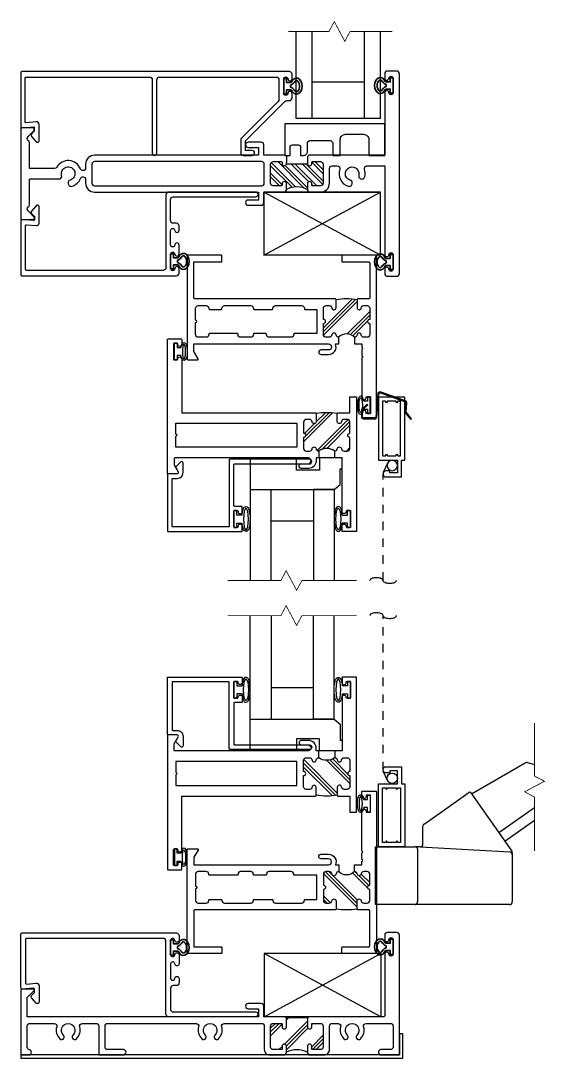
# Model space of a CAD drawing. Extents: x -138 to 168, y -127 to 72.
# Drawn here: x -7.87 to -1.63, y 9.76 to 22.1 of the extents above; entities that cross this region are included whole.
import ezdxf

# ---------------------------------------------------------------- set-up
doc = ezdxf.new("R2010")
doc.units = 0
doc.header["$MEASUREMENT"] = 0
doc.linetypes.add('HIDDEN', pattern=[0.375, 0.25, -0.125])
doc.layers.get('0').update_dxf_attribs({"linetype": 'CONTINUOUS'})
for name, color, linetype in [('DIM', 7, 'CONTINUOUS'), ('FRAME', 1, 'CONTINUOUS'), ('GEOMETRY', 1, 'CONTINUOUS'), ('GLASS', 7, 'CONTINUOUS'), ('GLAZING', 7, 'CONTINUOUS'), ('MISC', 7, 'CONTINUOUS'), ('SCREEN', 5, 'CONTINUOUS'), ('SCREEN_CLIP', 7, 'CONTINUOUS'), ('SETTING_BLOCK', 4, 'CONTINUOUS'), ('TEXT', 7, 'CONTINUOUS'), ('VENT', 5, 'CONTINUOUS')]:
    doc.layers.add(name, color=color, linetype=linetype)
doc.layers.add('PROFILE NUMBER', color=150, linetype='CONTINUOUS', lineweight=35)

# ---------------------------------------------------------------- blocks, each defined once
blk = doc.blocks.new('3801 1 INCH GLASS STOP')
blk.add_lwpolyline([(2.741, 0.327, -0.414214), (2.769, 0.299, -0.414214), (2.741, 0.271), (2.669, 0.271, 0.414214), (2.659, 0.261), (2.659, 0.167, 0.198912), (2.668, 0.145), (3.128, -0.315, 0.198912), (3.15, -0.324), (3.183, -0.324, -0.414214), (3.214, -0.355), (3.214, -0.408, -0.414214), (3.189, -0.433, -0.399638), (3.164, -0.41, 0.400364), (3.139, -0.386, 0.414214), (3.114, -0.411), (3.114, -0.581, 0.414214), (3.139, -0.606), (3.139, -0.606, 0.399638), (3.164, -0.582, -0.399638), (3.189, -0.558, -0.414214), (3.214, -0.583), (3.214, -0.637, -0.414214), (3.183, -0.668), (-0.001, -0.668, -0.414214), (-0.011, -0.658), (-0.011, -0.01, -0.440011), (0, 0), (0.149, -0.013), (0.149, 0.04), (0.115, 0.074, -0.395486), (0.114, 0.102), (0.17, 0.165, -0.691708), (0.205, 0.152), (0.205, -0.04, -0.440011), (0.171, -0.071), (0.05, -0.061, 0.440011), (0.039, -0.071), (0.039, -0.593, 0.414214), (0.049, -0.603), (1.52, -0.603, 0.414214), (1.551, -0.572), (1.551, 0.299, -0.414214), (1.579, 0.327, -0.414214), (1.607, 0.299), (1.607, -0.572, 0.414214), (1.638, -0.603), (3.027, -0.603, 0.414214), (3.058, -0.572), (3.058, -0.337, 0.198912), (3.049, -0.315), (2.612, 0.122, -0.198912), (2.603, 0.144), (2.603, 0.296, -0.414214), (2.634, 0.327)], format="xyb", close=True)
blk = doc.blocks.new('3806 MULLION')
h = blk.add_hatch()
h.set_pattern_fill('ANSI32', color=256, scale=0.25, style=0)
h.set_pattern_definition([(45, (-1.96831, -4.979215), (-0.0662913, 0.0662913), []), (45, (-1.92411, -4.979215), (-0.0662913, 0.0662913), [])])
h.paths.add_polyline_path([(-1.369, 0.094, -0.414214), (-1.394, 0.118), (-1.394, 0.134, 0.414214), (-1.404, 0.144), (-1.5, 0.144, 0.414214), (-1.531, 0.113), (-1.531, -0.113, 0.414214), (-1.5, -0.143), (-1.404, -0.143, 0.414214), (-1.394, -0.133), (-1.394, -0.118, -0.414214), (-1.369, -0.094, -0.414214), (-1.344, -0.118), (-1.093, -0.118, -0.414214), (-1.068, -0.094, -0.414214), (-1.043, -0.118), (-1.043, -0.133, 0.414214), (-1.033, -0.143), (-0.937, -0.143, 0.414214), (-0.906, -0.113), (-0.906, 0.113, 0.414214), (-0.937, 0.144), (-1.033, 0.144, 0.414214), (-1.043, 0.134), (-1.043, 0.118, -0.414214), (-1.068, 0.094, -0.414214), (-1.093, 0.118), (-1.093, 0.188, -0.275826), (-1.344, 0.188), (-1.344, 0.118, -0.414214)])
for p, q in [((-1.344, -0.118), (-1.093, -0.118)), ((-1.344, -0.203), (-1.344, -0.133))]:
    blk.add_line(p, q)
for points in [[(-1.093, -0.133), (-1.093, -0.118, -0.414214), (-1.068, -0.094, -0.414214), (-1.043, -0.118), (-1.043, -0.133, 0.414214), (-1.033, -0.143), (-0.937, -0.143, 0.414214), (-0.906, -0.113), (-0.906, 0.113, 0.414214), (-0.937, 0.144), (-1.033, 0.144, 0.414214), (-1.043, 0.134), (-1.043, 0.118, -0.414214), (-1.068, 0.094, -0.414214), (-1.093, 0.118), (-1.093, 0.188, -0.414214), (-1.062, 0.219), (-0.937, 0.219, -0.414214), (-0.831, 0.113), (-0.831, -0.062, 0.414214), (-0.8, -0.094), (-0.738, -0.094, 0.517938), (-0.709, -0.052, -0.42659), (-0.608, 0.149, -0.510157), (-0.56, 0.113), (-0.56, 0.112, -0.323599), (-0.586, 0.077, 2.284894), (-0.483, 0.018, -0.323599), (-0.466, 0.058), (-0.465, 0.058, -0.510157), (-0.41, 0.035, -0.142368), (-0.415, -0.052, 0.517938), (-0.386, -0.094), (-0.175, -0.094), (-0.175, 0.91), (-0.175, 0.961, -0.414214), (-0.15, 0.986, -0.399638), (-0.125, 0.962, 0.399638), (-0.1, 0.939), (-0.1, 0.939, 0.414214), (-0.075, 0.964), (-0.075, 1.134, 0.414214), (-0.1, 1.159), (-0.1, 1.159, 0.399638), (-0.125, 1.135, -0.399638), (-0.15, 1.111), (-0.15, 1.111, -0.414214), (-0.175, 1.136), (-0.175, 1.188, -0.414214), (-0.144, 1.219), (-0.031, 1.219, -0.414214), (0, 1.188), (0, 0), (0, -1.188, -0.414214), (-0.031, -1.219), (-0.144, -1.219, -0.414214), (-0.175, -1.188), (-0.175, -1.136, -0.414214), (-0.15, -1.111), (-0.15, -1.111, -0.399638), (-0.125, -1.135, 0.399638), (-0.1, -1.159), (-0.1, -1.159, 0.414214), (-0.075, -1.133), (-0.075, -0.964, 0.414214), (-0.1, -0.938), (-0.1, -0.938, 0.399638), (-0.125, -0.962, -0.399638), (-0.15, -0.986, -0.414214), (-0.175, -0.961), (-0.175, -0.909), (-0.175, -0.219), (-1.078, -0.219), (-1.093, -0.203)], [(-3.625, -0.143, -0.414214), (-3.656, -0.113), (-3.656, 0.113, -0.414214), (-3.625, 0.144), (-1.637, 0.144, -0.414214), (-1.606, 0.113), (-1.606, -0.113, -0.414214), (-1.637, -0.143)]]:
    blk.add_lwpolyline(points, format="xyb", close=True)
blk.add_lwpolyline([(-1.344, -0.203), (-1.359, -0.219), (-1.612, -0.219), (-1.612, -0.344, -0.414214), (-1.643, -0.374), (-1.799, -0.374, -0.414214), (-1.83, -0.344, -0.414214), (-1.799, -0.312), (-1.674, -0.312), (-1.674, -0.219), (-3.625, -0.219, -0.414214), (-3.731, -0.113), (-3.731, -0.068, 0.414214), (-3.762, -0.037), (-3.764, -0.037, 0.308174), (-3.793, -0.057, -0.627979), (-4.073, -0.078, 0.267949), (-4.1, -0.062), (-4.39, -0.062, 0.414214), (-4.4, -0.072), (-4.4, -0.37, -0.237131), (-4.413, -0.395, 0.457629), (-4.416, -0.441), (-4.346, -0.511, -0.668179), (-4.36, -0.546), (-4.49, -0.546, -0.414214), (-4.5, -0.535), (-4.5, 0), (-4.5, 0.536, -0.414214), (-4.49, 0.546), (-4.36, 0.546, -0.668179), (-4.346, 0.511), (-4.416, 0.441, 0.457629), (-4.413, 0.395, -0.237131), (-4.4, 0.37), (-4.4, 0.073, 0.414214), (-4.39, 0.063), (-4.045, 0.063, -0.500407), (-4.016, 0.023, 2.386509), (-3.914, 0.077, -0.326072), (-3.94, 0.113, -0.502305), (-3.892, 0.149, -0.227368), (-3.793, 0.057, 0.308174), (-3.764, 0.038), (-3.762, 0.038, 0.414214), (-3.731, 0.069), (-3.731, 0.113, -0.414214), (-3.625, 0.219), (-1.674, 0.219), (-1.674, 0.313), (-1.799, 0.313, -0.414214), (-1.83, 0.344, -0.414214), (-1.799, 0.375), (-1.643, 0.375, -0.414214), (-1.612, 0.344), (-1.612, 0.228, 0.414214), (-1.602, 0.219), (-1.375, 0.219, -0.414214), (-1.344, 0.188), (-1.344, 0.118, -0.414214), (-1.369, 0.094, -0.414214), (-1.394, 0.118), (-1.394, 0.134, 0.414214), (-1.404, 0.144), (-1.5, 0.144, 0.414214), (-1.531, 0.113), (-1.531, -0.113, 0.414214), (-1.5, -0.143), (-1.404, -0.143, 0.414214), (-1.394, -0.133), (-1.394, -0.118, -0.414214), (-1.369, -0.094, -0.414214), (-1.344, -0.118), (-1.344, -0.133)], format="xyb")
blk.add_arc((-1.219, 0.398), 0.245, 239.1595, 300.8405)
blk = doc.blocks.new('05P19-BLOCK-OG')
h = blk.add_hatch()
h.set_pattern_fill('PLAST', angle=45, style=0)
h.paths.add_polyline_path([(0.006, 1.12, -1), (0.006, 1.17), (0.006, 1.302, 0.414214), (-0.025, 1.333), (-0.063, 1.333, 0.38311), (-0.094, 1.305, -0.947716), (-0.143, 1.308), (-0.143, 1.403, 0.081165), (-0.394, 1.403), (-0.394, 1.308, -0.947716), (-0.443, 1.305, 0.38311), (-0.474, 1.333), (-0.512, 1.333, 0.414214), (-0.544, 1.302), (-0.544, 1.17, -1), (-0.544, 1.12), (-0.544, 0.988, 0.414214), (-0.512, 0.957), (-0.474, 0.957, 0.38311), (-0.443, 0.985, -0.898027), (-0.394, 0.985, 0.009247), (-0.394, 0.984, 0.372543), (-0.363, 0.957, -0.436275), (-0.174, 0.957, 0.38311), (-0.143, 0.985, -0.898027), (-0.094, 0.985, 0.38311), (-0.063, 0.957), (-0.025, 0.957, 0.414214), (0.006, 0.988)])
for points in [[(-0.394, 0.984, -0.009247), (-0.394, 0.985, 0.898027), (-0.443, 0.985, -0.38311), (-0.474, 0.957), (-0.512, 0.957, -0.414214), (-0.544, 0.988), (-0.544, 1.12, 1), (-0.544, 1.17), (-0.544, 1.302, -0.414214), (-0.512, 1.333), (-0.474, 1.333, -0.38311), (-0.443, 1.305, 0.947716), (-0.394, 1.308), (-0.394, 1.403, 0.414214), (-0.404, 1.413), (-2.073, 1.413, -0.414214), (-2.084, 1.423), (-2.084, 1.852), (-1.761, 1.852, 0.414214), (-1.751, 1.862), (-1.751, 1.922, 0.414214), (-1.761, 1.932), (-2.154, 1.932, 0.414214), (-2.163, 1.922), (-2.163, 0.697, 0.414214), (-2.154, 0.687), (-2.042, 0.687, 0.57735), (-2.034, 0.702), (-2.084, 0.788), (-2.084, 0.877), (-0.483, 0.877, -1), (-0.483, 0.806), (-0.572, 0.806, 1), (-0.572, 0.752), (-0.483, 0.752, 0.536675), (-0.401, 0.877), (-0.363, 0.877), (-0.363, 0.957, -0.38311), (-0.394, 0.985)], [(-0.143, 0.984, 0.009247), (-0.143, 0.985, -0.38311), (-0.174, 0.957), (-0.174, 0.877), (-0.087, 0.877), (-0.087, 0.838, 0.317837), (-0.083, 0.833, -0.707107), (-0.083, 0.814, 0.317837), (-0.087, 0.81), (-0.087, 0.738, 0.317837), (-0.083, 0.733, -0.707107), (-0.083, 0.714, 0.317837), (-0.087, 0.71), (-0.087, 0.239, 1), (-0.037, 0.239), (-0.037, 0.25), (0.014, 0.25), (0.014, 0.05), (-0.037, 0.05), (-0.037, 0.064, 1), (-0.087, 0.064), (-0.087, 0.01, 0.414214), (-0.076, 0), (0.076, 0, 0.414214), (0.087, 0.01), (0.087, 1.922, 0.414214), (0.076, 1.932), (-0.316, 1.932, 0.414214), (-0.326, 1.922), (-0.326, 1.862, 0.414214), (-0.316, 1.852), (-0.003, 1.852, -0.414214), (0.006, 1.842), (0.006, 1.423, -0.414214), (-0.003, 1.413), (-0.134, 1.413, 0.414214), (-0.143, 1.403), (-0.143, 1.308, 0.947716), (-0.094, 1.305, -0.38311), (-0.063, 1.333), (-0.025, 1.333, -0.414214), (0.006, 1.302), (0.006, 1.17, 1), (0.006, 1.12), (0.006, 0.988, -0.414214), (-0.025, 0.957), (-0.063, 0.957, -0.38311), (-0.094, 0.985, 0.898027), (-0.143, 0.985)]]:
    blk.add_lwpolyline(points, format="xyb")
blk.add_lwpolyline([(-1.377, 0.988, -0.414214), (-1.408, 0.957), (-1.529, 0.957, -0.414214), (-1.56, 0.988), (-1.56, 0.992, 0.414214), (-1.569, 1.002), (-1.897, 1.002, 0.414214), (-1.907, 0.992), (-1.907, 0.988, -0.414214), (-1.938, 0.957), (-2.032, 0.957, -0.414214), (-2.064, 0.988), (-2.064, 1.132, 1), (-2.064, 1.162), (-2.064, 1.302, -0.414214), (-2.032, 1.333), (-1.938, 1.333, -0.414214), (-1.907, 1.302), (-1.907, 1.302), (-1.907, 1.298, 0.414214), (-1.897, 1.288), (-1.761, 1.288, 0.414214), (-1.751, 1.298), (-1.751, 1.302), (-1.751, 1.302, -0.414214), (-1.72, 1.333), (-1.408, 1.333, -0.414214), (-1.377, 1.302), (-1.377, 1.302), (-1.377, 1.298, 0.414214), (-1.367, 1.288), (-1.155, 1.288, 0.414214), (-1.145, 1.298), (-1.145, 1.302), (-1.145, 1.302, -0.414214), (-1.114, 1.333), (-0.802, 1.333, -0.414214), (-0.771, 1.302), (-0.771, 1.302), (-0.771, 1.298, 0.414214), (-0.761, 1.288), (-0.623, 1.288), (-0.623, 1.002), (-0.889, 1.002, 0.414214), (-0.898, 0.992), (-0.898, 0.988, -0.414214), (-0.93, 0.957), (-1.19, 0.957, -0.414214), (-1.221, 0.988), (-1.221, 0.992, 0.414214), (-1.23, 1.002), (-1.367, 1.002, 0.414214), (-1.377, 0.992)], format="xyb", close=True)
at = {"color": 7}
for centre, radius, start, end in [((-0.269, 0.638), 0.775, 80.7195, 99.2805), ((-0.269, 0.869), 0.129, 42.8591, 137.1409)]:
    blk.add_arc(centre, radius, start, end, dxfattribs=at)
blk = doc.blocks.new('05P11-Z-BAR')
h = blk.add_hatch()
h.set_pattern_fill('PLAST', angle=45, style=0)
h.set_pattern_definition([(45, (-0.3846, -1e-07), (-0.176777, 0.176777), []), (45, (-0.4067, 0.0221), (-0.176777, 0.176777), []), (45, (-0.4288, 0.0442), (-0.176777, 0.176777), [])])
h.paths.add_polyline_path([(0.006, 1.12, -0.414214), (-0.018, 1.145, -0.414214), (0.006, 1.17), (0.006, 1.302, 0.414214), (-0.025, 1.333), (-0.063, 1.333, 0.38311), (-0.094, 1.305, -0.947716), (-0.143, 1.308), (-0.143, 1.403, 0.087329), (-0.394, 1.403), (-0.394, 1.308, -1), (-0.443, 1.308, 0.352985), (-0.473, 1.333), (-0.512, 1.333, 0.414214), (-0.544, 1.302), (-0.544, 1.17, -0.414214), (-0.518, 1.145, -0.414214), (-0.544, 1.12), (-0.544, 0.988, 0.414214), (-0.512, 0.957), (-0.474, 0.957, 0.38311), (-0.443, 0.985, -0.898027), (-0.394, 0.985, 0.38311), (-0.363, 0.957, -0.325577), (-0.174, 0.957, 0.363634), (-0.143, 0.982, -0.947716), (-0.094, 0.985, 0.38311), (-0.063, 0.957), (-0.025, 0.957, 0.414214), (0.006, 0.988)])
blk.add_line((-0.087, 0.877), (-0.087, 0.877))
for points in [[(-2.164, 2.28, -0.414214), (-2.154, 2.29), (-2.001, 2.29, -0.414214), (-1.991, 2.28), (-1.991, 2.226, -1), (-2.041, 2.226), (-2.041, 2.23, 0.414214), (-2.051, 2.24), (-2.081, 2.24, 0.414214), (-2.091, 2.23), (-2.091, 2.05, 0.414214), (-2.081, 2.04), (-2.051, 2.04, 0.414214), (-2.041, 2.05), (-2.041, 2.051, -1), (-1.991, 2.051), (-1.991, 1.413), (-0.403, 1.413, -0.414214), (-0.394, 1.403), (-0.394, 1.306, -0.888834), (-0.443, 1.306, 0.377258), (-0.474, 1.333), (-0.512, 1.333, 0.414214), (-0.544, 1.302), (-0.544, 1.17, -1), (-0.544, 1.12), (-0.544, 0.988, 0.414214), (-0.512, 0.957), (-0.474, 0.957, 0.383109), (-0.443, 0.985, -0.898027), (-0.394, 0.985, 0.38311), (-0.363, 0.957), (-0.363, 0.877), (-0.394, 0.877), (-0.394, 0.842, -0.414214), (-0.483, 0.752), (-0.571, 0.752, -1), (-0.571, 0.806), (-0.486, 0.806, 0.859155), (-0.486, 0.877), (-2.074, 0.877, 0.414214), (-2.084, 0.867), (-2.084, 0.797, 0.131652), (-2.082, 0.792), (-2.035, 0.709, -0.577353), (-2.048, 0.687), (-2.154, 0.687, -0.414214), (-2.164, 0.697), (-2.164, 2.28)], [(-0.025, 0.957, 0.414214), (0.006, 0.988), (0.006, 1.12, -1), (0.006, 1.17), (0.006, 1.302, 0.414214), (-0.025, 1.333), (-0.063, 1.333, 0.38311), (-0.094, 1.305, -0.947716), (-0.143, 1.308), (-0.143, 1.403, -0.414214), (-0.133, 1.413), (0.006, 1.413), (0.006, 1.603), (0.086, 1.603), (0.086, 0.01, -0.414214), (0.077, 0), (-0.077, 0, -0.414214), (-0.087, 0.01), (-0.087, 0.064, -1), (-0.037, 0.064), (-0.037, 0.06, 0.414214), (-0.027, 0.05), (0.003, 0.05, 0.414214), (0.014, 0.06), (0.014, 0.24, 0.414214), (0.003, 0.25), (-0.027, 0.25, 0.414214), (-0.037, 0.24), (-0.037, 0.239, -1), (-0.087, 0.239), (-0.087, 0.877), (-0.174, 0.877), (-0.174, 0.957, 0.363634), (-0.143, 0.982, -0.947716), (-0.094, 0.985, 0.38311), (-0.063, 0.957), (-0.025, 0.957)]]:
    blk.add_lwpolyline(points, format="xyb")
blk.add_lwpolyline([(-2.063, 1.16), (-2.063, 1.288), (-0.623, 1.288), (-0.623, 1.002), (-2.063, 1.002), (-2.063, 1.129), (-2.048, 1.145)], close=True)
at = {"color": 7}
for centre, radius, start, end in [((-0.269, 0.638), 0.775, 80.7195, 99.2805), ((-0.269, 0.828), 0.16, 53.9319, 126.0681)]:
    blk.add_arc(centre, radius, start, end, dxfattribs=at)
blk = doc.blocks.new('05P09-1in_GLASS_STOP')
for p, q in [((-1.338, 0.25), (-1.373, 0.25)), ((-1.373, 0.25), (-1.373, 0.05)), ((-1.338, 0.197), (-1.338, 0.25)), ((-0.022, 0.197), (-0.022, 0.25)), ((-0.022, 0.25), (0.013, 0.25)), ((0.013, 0.25), (0.013, 0.05)), ((-1.276, 0.197), (-1.338, 0.197)), ((-0.084, 0.197), (-0.022, 0.197)), ((-1.373, 0.05), (-1.338, 0.05)), ((-1.338, 0.05), (-1.338, 0.102)), ((-1.338, 0.102), (-1.276, 0.102)), ((-0.022, 0.102), (-0.084, 0.102)), ((-0.022, 0.05), (-0.022, 0.102)), ((0.013, 0.05), (-0.022, 0.05))]:
    blk.add_line(p, q)
blk.add_lwpolyline([(-2.035, 0.709, -0.57735), (-2.047, 0.687), (-2.153, 0.687, 0.414214), (-2.163, 0.677), (-2.163, 0), (-1.283, 0, 0.414214), (-1.273, 0.01), (-1.273, 0.062, 0.414214), (-1.298, 0.087, 0.435311), (-1.323, 0.061, -0.435311), (-1.333, 0.05), (-1.363, 0.05, -0.414214), (-1.373, 0.06), (-1.373, 0.24, -0.414214), (-1.363, 0.25), (-1.333, 0.25, -0.435311), (-1.323, 0.239, 0.435311), (-1.298, 0.212, 0.414214), (-1.273, 0.237), (-1.273, 0.29, 0.414214), (-1.283, 0.3), (-1.363, 0.3, -0.414214), (-1.373, 0.31), (-1.373, 0.795, -0.414214), (-1.363, 0.805), (-0.474, 0.805, 0.414214), (-0.447, 0.832), (-0.447, 0.833, 0.414214), (-0.474, 0.86), (-1.418, 0.86, 0.414214), (-1.428, 0.85), (-1.428, 0.065, -0.414214), (-1.438, 0.055), (-2.108, 0.055), (-2.108, 0.622, -0.414214), (-2.098, 0.632), (-2.047, 0.632, 0.414214), (-1.977, 0.702), (-1.977, 0.817, 0.668179), (-2.003, 0.828), (-2.058, 0.773, 0.339454), (-2.06, 0.755)], format="xyb", close=True)
at = {"extrusion": (0, 0, -1)}
blk.add_ellipse((-1.229, 0.15), major_axis=(0, 0.129), ratio=0.232303, dxfattribs=at)
blk.add_ellipse((-0.131, 0.15), major_axis=(0, 0.129), ratio=0.232303)
for points in [[(-1.276, 0.197), (-1.274, 0.219), (-1.271, 0.239), (-1.262, 0.269), (-1.258, 0.28), (-1.245, 0.294), (-1.237, 0.298), (-1.229, 0.298), (-1.218, 0.298), (-1.21, 0.292), (-1.201, 0.279), (-1.197, 0.272), (-1.187, 0.244), (-1.183, 0.215), (-1.178, 0.136), (-1.182, 0.085), (-1.194, 0.034), (-1.198, 0.022), (-1.214, 0.005), (-1.228, 0), (-1.249, 0.008), (-1.254, 0.016), (-1.262, 0.032), (-1.265, 0.041), (-1.272, 0.067), (-1.274, 0.084), (-1.276, 0.102)], [(-0.084, 0.197), (-0.086, 0.219), (-0.089, 0.239), (-0.098, 0.269), (-0.102, 0.28), (-0.115, 0.294), (-0.123, 0.298), (-0.131, 0.298), (-0.142, 0.298), (-0.15, 0.292), (-0.159, 0.279), (-0.163, 0.272), (-0.173, 0.244), (-0.177, 0.215), (-0.182, 0.136), (-0.178, 0.085), (-0.166, 0.034), (-0.162, 0.022), (-0.146, 0.005), (-0.132, 0), (-0.111, 0.008), (-0.106, 0.016), (-0.098, 0.032), (-0.095, 0.041), (-0.088, 0.067), (-0.086, 0.084), (-0.084, 0.102)]]:
    blk.add_open_spline(points, degree=3, knots=[5.075676, 5.075676, 5.075676, 5.075676, 5.596595, 5.596595, 6.055763, 6.055763, 6.283185, 6.283185, 6.283185, 6.572914, 6.572914, 6.862642, 6.862642, 7.608886, 7.608886, 8.676451, 8.676451, 9.18434, 9.18434, 9.518242, 9.518242, 9.852144, 9.852144, 10.186046, 10.186046, 10.631436, 10.631436, 10.631436, 10.631436])
blk = doc.blocks.new('*U92')
at = {"layer": 'GEOMETRY'}
blk.add_lwpolyline([(1.45, 19.51), (1.493, 19.51), (1.493, 19.458), (1.528, 19.458), (1.528, 19.658), (1.493, 19.658), (1.493, 19.605), (1.45, 19.605)], dxfattribs=at)
blk.add_ellipse((1.415, 19.558), major_axis=(0, 0.0875), ratio=0.216465, dxfattribs=at)
blk.add_open_spline([(1.45, 19.605), (1.448, 19.62), (1.445, 19.632), (1.438, 19.649), (1.436, 19.656), (1.423, 19.663), (1.419, 19.664), (1.415, 19.664), (1.405, 19.664), (1.398, 19.658), (1.391, 19.649), (1.389, 19.644), (1.382, 19.624), (1.379, 19.606), (1.375, 19.545), (1.377, 19.499), (1.391, 19.466), (1.393, 19.46), (1.409, 19.45), (1.422, 19.451), (1.435, 19.46), (1.437, 19.465), (1.444, 19.479), (1.447, 19.491), (1.449, 19.507), (1.45, 19.509), (1.45, 19.51)], degree=3, knots=[5.253202, 5.253202, 5.253202, 5.253202, 5.797173, 5.797173, 6.160155, 6.160155, 6.283185, 6.283185, 6.283185, 6.559914, 6.559914, 6.836642, 6.836642, 7.54361, 7.54361, 8.941834, 8.941834, 9.296554, 9.296554, 9.572552, 9.572552, 9.848549, 9.848549, 10.398843, 10.398843, 10.454782, 10.454782, 10.454782, 10.454782], dxfattribs=at)
blk = doc.blocks.new('*U93')
at = {"layer": 'GEOMETRY'}
blk.add_lwpolyline([(1.607, 19.51), (1.563, 19.51), (1.563, 19.458), (1.528, 19.458), (1.528, 19.658), (1.563, 19.658), (1.563, 19.605), (1.607, 19.605)], dxfattribs=at)
at = {"layer": 'GEOMETRY', "extrusion": (0, 0, -1)}
blk.add_ellipse((1.642, 19.558), major_axis=(0, 0.0875), ratio=0.216465, dxfattribs=at)
at = {"layer": 'GEOMETRY'}
blk.add_open_spline([(1.607, 19.605), (1.609, 19.62), (1.612, 19.632), (1.618, 19.649), (1.621, 19.656), (1.634, 19.663), (1.638, 19.664), (1.642, 19.664), (1.652, 19.664), (1.659, 19.658), (1.666, 19.649), (1.668, 19.644), (1.675, 19.624), (1.678, 19.606), (1.682, 19.545), (1.679, 19.499), (1.666, 19.466), (1.663, 19.46), (1.647, 19.45), (1.635, 19.451), (1.622, 19.46), (1.62, 19.465), (1.612, 19.479), (1.61, 19.491), (1.607, 19.507), (1.607, 19.509), (1.607, 19.51)], degree=3, knots=[5.253202, 5.253202, 5.253202, 5.253202, 5.797173, 5.797173, 6.160155, 6.160155, 6.283185, 6.283185, 6.283185, 6.559914, 6.559914, 6.836642, 6.836642, 7.54361, 7.54361, 8.941834, 8.941834, 9.296554, 9.296554, 9.572552, 9.572552, 9.848549, 9.848549, 10.398843, 10.398843, 10.454782, 10.454782, 10.454782, 10.454782], dxfattribs=at)
blk = doc.blocks.new('114-FLAT_SCREEN')
blk.add_line((0.142, 0.603), (0.142, 0.602))
at = {"linetype": 'HIDDEN'}
blk.add_line((0.194, 0.481), (0.144, 0.59), dxfattribs=at)
blk.add_lwpolyline([(0.399, 0.442), (0.399, -0.307), (0.087, -0.307), (0.087, 0.442), (0.312, 0.442), (0.312, 0.593), (0.222, 0.593), (0.222, 0.572), (0.172, 0.572, -0.414214), (0.142, 0.602), (0.142, 0.613, -0.414214), (0.172, 0.643), (0.362, 0.643), (0.362, 0.442)], format="xyb", close=True)
blk.add_lwpolyline([(0.292, -0.257), (0.193, -0.257), (0.182, -0.237), (0.17, -0.257), (0.136, -0.257), (0.136, 0.392), (0.17, 0.392), (0.182, 0.372), (0.193, 0.392), (0.292, 0.392), (0.303, 0.372), (0.315, 0.392), (0.348, 0.392), (0.348, -0.257), (0.315, -0.257), (0.303, -0.237)], close=True)
blk.add_circle((0.25, 0.507), 0.0618)
blk = doc.blocks.new('*U181')
at = {"layer": 'PROFILE NUMBER', "color": 5}
for p, q in [((-0.016, 0.092), (-0.013, 0.083)), ((-0.013, 0.083), (0.013, 0.083)), ((0.013, 0.083), (0.016, 0.092))]:
    blk.add_line(p, q, dxfattribs=at)
blk.add_lwpolyline([(-0.043, 0.091), (-0.043, 0.034), (-0.09, 0.034), (-0.09, 0), (0.09, 0), (0.09, 0.034), (0.043, 0.034), (0.043, 0.091)], dxfattribs=at)
for centre, start, end in [((-0.073, 0.071), 19.8289, 61.175), ((0.073, 0.071), 118.7633, 160.1945)]:
    blk.add_arc(centre, 0.06, start, end, dxfattribs=at)
blk.add_ellipse((0, 0.152), major_axis=(-0.0958, 0), ratio=0.712114, start_param=2.033109, end_param=7.391692, dxfattribs=at)
blk.add_open_spline([(0.044, 0.124), (0.053, 0.129), (0.059, 0.135), (0.069, 0.15), (0.068, 0.157), (0.049, 0.179), (0.027, 0.189), (-0.021, 0.191), (-0.045, 0.181), (-0.067, 0.16), (-0.068, 0.152), (-0.061, 0.137), (-0.054, 0.129), (-0.044, 0.124)], degree=3, knots=[2.2211, 2.2211, 2.2211, 2.2211, 2.727733, 2.727733, 3.7005, 3.7005, 4.673268, 4.673268, 5.646035, 5.646035, 6.618803, 6.618803, 7.203997, 7.203997, 7.203997, 7.203997], dxfattribs=at)
blk = doc.blocks.new('3809 BLOCK FRAME')
h = blk.add_hatch()
h.set_pattern_fill('PLAST', color=256, angle=45, style=0)
h.set_pattern_definition([(45, (-4.25098, -6.643), (-0.176777, 0.176777), []), (45, (-4.27308, -6.6209), (-0.176777, 0.176777), []), (45, (-4.29517, -6.5988), (-0.176777, 0.176777), [])])
edge = h.paths.add_edge_path()
edge.add_arc((-0.937, 0.093), 0.031, 270, 360, ccw=False)
edge.add_line((-0.937, 0.062), (-1.033, 0.062))
edge.add_arc((-1.033, 0.072), 0.01, 180, 270, ccw=False)
edge.add_line((-1.043, 0.072), (-1.043, 0.103))
edge.add_arc((-1.068, 0.103), 0.025, 360, 450)
edge.add_arc((-1.068, 0.103), 0.025, 90, 180)
edge.add_line((-1.093, 0.103), (-1.093, 0.031))
edge.add_arc((-1.218, -0.221), 0.281, 63.5092, 116.4908)
edge.add_line((-1.344, 0.031), (-1.344, 0.103))
edge.add_arc((-1.369, 0.103), 0.025, 0, 90)
edge.add_arc((-1.369, 0.103), 0.025, 90, 180)
edge.add_line((-1.394, 0.103), (-1.394, 0.072))
edge.add_arc((-1.404, 0.072), 0.01, 270, 360, ccw=False)
edge.add_line((-1.404, 0.062), (-1.5, 0.062))
edge.add_arc((-1.5, 0.093), 0.031, 180, 270, ccw=False)
edge.add_line((-1.531, 0.093), (-1.531, 0.343))
edge.add_arc((-1.5, 0.343), 0.031, 90, 180, ccw=False)
edge.add_line((-1.5, 0.374), (-1.404, 0.374))
edge.add_arc((-1.404, 0.364), 0.01, 0, 90, ccw=False)
edge.add_line((-1.394, 0.364), (-1.394, 0.333))
edge.add_arc((-1.369, 0.333), 0.025, 180, 270)
edge.add_arc((-1.369, 0.333), 0.025, 270, 360)
edge.add_line((-1.344, 0.333), (-1.344, 0.439))
edge.add_line((-1.344, 0.439), (-1.093, 0.439))
edge.add_line((-1.093, 0.439), (-1.093, 0.333))
edge.add_arc((-1.068, 0.333), 0.025, 180, 270)
edge.add_arc((-1.068, 0.333), 0.025, 270, 360)
edge.add_line((-1.043, 0.333), (-1.043, 0.364))
edge.add_arc((-1.033, 0.364), 0.01, 90, 180, ccw=False)
edge.add_line((-1.033, 0.374), (-0.937, 0.374))
edge.add_arc((-0.937, 0.343), 0.031, 0, 90, ccw=False)
edge.add_line((-0.906, 0.343), (-0.906, 0.093))
blk.add_line((-1.093, 0.439), (-1.344, 0.439))
for points in [[(-1.093, 0.439), (-1.093, 0.333, 0.414214), (-1.068, 0.308, 0.414214), (-1.043, 0.333), (-1.043, 0.364, -0.414214), (-1.033, 0.374), (-0.937, 0.374, -0.414214), (-0.906, 0.343), (-0.906, 0.093, -0.414214), (-0.937, 0.062), (-1.033, 0.062, -0.414214), (-1.043, 0.072), (-1.043, 0.103, 0.414214), (-1.068, 0.128), (-1.068, 0.128, 0.414214), (-1.093, 0.103), (-1.093, 0.031, 0.414214), (-1.062, 0), (-0.893, 0, 0.414214), (-0.831, 0.062), (-0.831, 0.343, -0.414214), (-0.8, 0.374), (-0.729, 0.374, -0.5024), (-0.699, 0.334, 0.280293), (-0.661, 0.19, 0.498955), (-0.613, 0.198), (-0.613, 0.198, 0.334263), (-0.618, 0.235, -2.470836), (-0.506, 0.235, 0.334263), (-0.511, 0.198, 0.498955), (-0.463, 0.19, 0.280293), (-0.425, 0.334, -0.5024), (-0.395, 0.374), (-0.106, 0.374, -0.414214), (-0.075, 0.343), (-0.075, 0.093, -0.414214), (-0.106, 0.062), (-0.219, 0.062, 0.414214), (-0.25, 0.031, 0.414214), (-0.219, 0), (0, 0), (0, 1.423, 0.414214), (-0.031, 1.454), (-0.144, 1.454, 0.414214), (-0.175, 1.423), (-0.175, 1.371, 0.414214), (-0.15, 1.346), (-0.15, 1.346, 0.399638), (-0.125, 1.37, -0.399638), (-0.1, 1.394), (-0.1, 1.394, -0.414214), (-0.075, 1.369), (-0.075, 1.199, -0.414214), (-0.1, 1.174), (-0.1, 1.174, -0.399638), (-0.125, 1.198, 0.399638), (-0.15, 1.221, 0.414214), (-0.175, 1.196), (-0.175, 0.464, -0.414214), (-0.185, 0.454), (-1.078, 0.454), (-1.093, 0.439)], [(-1.344, 0.439), (-1.344, 0.439), (-1.359, 0.454), (-1.612, 0.454), (-1.612, 0.579, 0.414214), (-1.643, 0.61), (-1.799, 0.61, 0.414214), (-1.83, 0.579, 0.414214), (-1.799, 0.548), (-1.674, 0.548), (-1.674, 0.454), (-4.425, 0.454), (-4.425, 0.678, -0.198912), (-4.422, 0.685), (-4.343, 0.764, 0.668179), (-4.35, 0.781), (-4.49, 0.781, 0.414214), (-4.5, 0.771), (-4.5, 0.01, 0.414214), (-4.49, 0), (-4.406, 0, 0.414214), (-4.375, 0.031, 0.358249), (-4.4, 0.061, -0.358249), (-4.425, 0.092), (-4.425, 0.343, -0.414214), (-4.394, 0.374), (-4.105, 0.374, -0.5024), (-4.075, 0.334, 0.280293), (-4.037, 0.19, 0.498955), (-3.989, 0.198, 0.334263), (-3.994, 0.235, -2.470836), (-3.882, 0.235, 0.334263), (-3.887, 0.198, 0.498955), (-3.839, 0.19, 0.280293), (-3.801, 0.334, -0.5024), (-3.771, 0.374), (-3.606, 0.374, -0.414214), (-3.575, 0.343), (-3.575, 0), (-3.281, 0, 0.414214), (-3.25, 0.031, 0.414214), (-3.281, 0.062), (-3.469, 0.062, -0.414214), (-3.5, 0.093), (-3.5, 0.343, -0.414214), (-3.469, 0.374), (-2.417, 0.374, -0.5024), (-2.387, 0.334, 0.280293), (-2.349, 0.19, 0.498955), (-2.301, 0.198, 0.334263), (-2.306, 0.235, -2.470836), (-2.194, 0.235, 0.334263), (-2.199, 0.198, 0.498955), (-2.151, 0.19, 0.280293), (-2.113, 0.334, -0.5024), (-2.083, 0.374), (-1.637, 0.374, -0.414214), (-1.606, 0.343), (-1.606, 0.062, 0.414214), (-1.544, 0), (-1.375, 0, 0.414214), (-1.344, 0.031), (-1.344, 0.103, 0.414214), (-1.369, 0.128, 0.414214), (-1.394, 0.103), (-1.394, 0.072, -0.414214), (-1.404, 0.062), (-1.5, 0.062, -0.414214), (-1.531, 0.093), (-1.531, 0.343, -0.414214), (-1.5, 0.374), (-1.404, 0.374, -0.414214), (-1.394, 0.364), (-1.394, 0.333, 0.414214), (-1.369, 0.308, 0.414214), (-1.344, 0.333), (-1.344, 0.439)]]:
    blk.add_lwpolyline(points, format="xyb")
blk.add_arc((-1.218, -0.221), 0.281, 63.5092, 116.4908)
blk = doc.blocks.new('3810_2p25in_Insert_Glass_Stop')
blk.add_lwpolyline([(1.82, 0.582, 0.975), (1.77, 0.581), (1.77, 0.411, 0.975), (1.82, 0.41, -0.975), (1.87, 0.408), (1.87, 0.303, -0.975), (1.82, 0.301, 0.975), (1.77, 0.3), (1.77, 0.13, 0.975), (1.82, 0.129, -0.975), (1.87, 0.127), (1.87, 0.074, -0.414214), (1.839, 0.043), (1.801, 0.043, 0.414214), (1.77, 0.012), (1.77, -0.24, 0.414214), (1.801, -0.271), (2.781, -0.271, -1), (2.781, -0.327), (1.745, -0.327, -0.414214), (1.714, -0.296), (1.714, 0.572, 0.414214), (1.683, 0.603), (0.056, 0.603, 0.414214), (0.046, 0.593), (0.046, 0.071, 0.440011), (0.057, 0.061), (0.172, 0.071, -0.440011), (0.206, 0.04), (0.206, -0.152, -0.691708), (0.171, -0.165), (0.115, -0.101, -0.395486), (0.116, -0.074), (0.147, -0.043, 0.198912), (0.15, -0.036), (0.15, 0.002, 0.440011), (0.139, 0.012), (0.001, 0, -0.440011), (-0.01, 0.01), (-0.01, 0.658, -0.414214), (0, 0.668), (1.839, 0.668, -0.414214), (1.87, 0.637), (1.87, 0.584, -0.975)], format="xyb", close=True)

msp = doc.modelspace()

# ---------------------------------------------------------------- linework, layer by layer
for p, q in [((-3.594, 20.934), (-4.594, 20.934)), ((-2.51, 12.907), (-1.872, 13.276)), ((-1.848, 13.279), (-1.761, 13.256)), ((-3.075, 12.549), (-2.541, 12.924)), ((-2.519, 12.92), (-2.031, 12.225)), ((-2.187, 12.447), (-1.761, 12.746)), ((-2.115, 12.344), (-1.761, 12.593)), ((-3.088, 12.309), (-3.088, 12.524)), ((-3.651, 12.279), (-3.182, 12.279)), ((-3.651, 11.591), (-3.651, 12.279)), ((-3.151, 12.279), (-3.182, 12.279)), ((-3.121, 12.277), (-3.151, 12.279)), ((-3.151, 12.248), (-3.151, 11.623)), ((-3.121, 12.277), (-2.055, 12.218)), ((-2.026, 12.207), (-2.026, 11.623)), ((-3.182, 11.591), (-3.651, 11.591)), ((-2.057, 11.591), (-3.182, 11.591))]:
    msp.add_line(p, q)
for centre, radius, start, end in [((-1.856, 13.249), 0.0312, 75, 120.0463), ((-2.532, 12.911), 0.0156, 35.0463, 125.0463), ((-3.057, 12.524), 0.0313, 125.0463, 180), ((-3.182, 12.248), 0.0312, 0, 90), ((-3.119, 12.309), 0.0313, 266.8202, 0), ((-2.057, 12.187), 0.0312, 0, 86.8202), ((-2.057, 12.207), 0.0312, 0, 35.0463), ((-3.182, 11.623), 0.0312, 270, 0), ((-2.057, 11.623), 0.0312, 270, 0)]:
    msp.add_arc(centre, radius, start, end)
at = {"layer": 'GLASS'}
for p, q in [((-4.594, 20.934), (-4.594, 21.968)), ((-4.407, 20.934), (-4.407, 21.968)), ((-3.782, 20.934), (-3.782, 21.968)), ((-3.594, 20.934), (-3.594, 21.968)), ((-4.407, 21.371), (-3.782, 21.371)), ((-4.98, 19.309), (-3.594, 20.059)), ((-3.594, 19.309), (-4.98, 20.059)), ((-4.98, 20.059), (-4.98, 19.309)), ((-3.594, 20.059), (-4.98, 20.059)), ((-4.949, 20.059), (-3.617, 20.059)), ((-3.594, 19.309), (-3.594, 20.059)), ((-3.594, 19.309), (-4.98, 19.309)), ((-4.974, 10.259), (-3.588, 11.009)), ((-3.588, 10.259), (-4.974, 11.009)), ((-4.974, 11.009), (-4.974, 10.259)), ((-3.588, 11.009), (-4.974, 11.009)), ((-3.588, 11.009), (-3.588, 10.259)), ((-3.588, 10.259), (-4.974, 10.259))]:
    msp.add_line(p, q, dxfattribs=at)
at = {"layer": 'GLASS', "linetype": 'Continuous'}
for p, q in [((-5.143, 16.524), (-5.143, 15.443)), ((-4.894, 15.443), (-4.894, 16.524)), ((-4.391, 16.524), (-4.391, 15.443)), ((-4.143, 16.524), (-4.143, 15.443)), ((-4.391, 16.149), (-4.894, 16.149)), ((-5.143, 13.794), (-5.143, 15.026)), ((-4.894, 15.026), (-4.894, 13.794)), ((-4.391, 13.794), (-4.391, 15.026)), ((-4.143, 13.794), (-4.143, 15.026)), ((-4.391, 14.169), (-4.894, 14.169))]:
    msp.add_line(p, q, dxfattribs=at)
at = {"layer": 'GLASS', "const_width": 0.0094}
for points in [[(-5.408, 15.443), (-4.777, 15.443), (-4.715, 15.56), (-4.59, 15.326), (-4.527, 15.443), (-3.877, 15.443)], [(-5.408, 15.026), (-4.777, 15.026), (-4.715, 15.144), (-4.59, 14.909), (-4.527, 15.026), (-3.877, 15.026)], [(-1.761, 13.751), (-1.761, 13.119), (-1.643, 13.057), (-1.878, 12.932), (-1.761, 12.869), (-1.761, 12.228)]]:
    msp.add_lwpolyline(points, dxfattribs=at)
at = {"layer": 'GLAZING', "const_width": 0.0094}
for points in [[(-3.955, 21.968), (-4.017, 21.851), (-4.142, 22.086), (-4.205, 21.968), (-4.689, 21.968)], [(-3.45, 21.968), (-3.955, 21.968)]]:
    msp.add_lwpolyline(points, dxfattribs=at)
at = {"layer": 'MISC'}
for p, q in [((-4.143, 16.524), (-4.391, 16.524)), ((-4.143, 13.794), (-4.391, 13.794))]:
    msp.add_line(p, q, dxfattribs=at)
for points in [[(-4.049, 16.901), (-4.318, 16.901), (-4.318, 16.755), (-4.59, 16.755), (-4.59, 16.901), (-5.143, 16.901), (-5.143, 16.524), (-4.143, 16.524), (-4.073, 16.584), (-4.073, 16.772), (-4.049, 16.772)], [(-4.049, 13.417), (-4.318, 13.417), (-4.318, 13.563), (-4.59, 13.563), (-4.59, 13.417), (-5.143, 13.417), (-5.143, 13.794), (-4.143, 13.794), (-4.073, 13.734), (-4.073, 13.546), (-4.049, 13.546)]]:
    msp.add_lwpolyline(points, dxfattribs=at)
msp.add_lwpolyline([(-7.87, 9.805), (-7.87, 9.765), (-3.328, 9.765), (-3.328, 10.055), (-3.368, 10.055), (-3.368, 9.805)], close=True, dxfattribs=at)
at = {"layer": 'SCREEN', "linetype": 'HIDDEN', "ltscale": 0.25}
for p, q in [((-3.562, 15.443), (-3.562, 16.709)), ((-3.562, 13.189), (-3.562, 15.026))]:
    msp.add_line(p, q, dxfattribs=at)
at = {"layer": 'SCREEN', "flags": 128}
for points in [[(-3.718, 15.443), (-3.717, 15.45), (-3.713, 15.456), (-3.707, 15.463), (-3.698, 15.468), (-3.687, 15.473), (-3.675, 15.476), (-3.662, 15.479), (-3.647, 15.48), (-3.633, 15.48), (-3.619, 15.479), (-3.605, 15.476), (-3.593, 15.473), (-3.582, 15.468), (-3.573, 15.463), (-3.567, 15.456), (-3.563, 15.45), (-3.562, 15.443)], [(-3.405, 15.443), (-3.406, 15.436), (-3.41, 15.43), (-3.417, 15.423), (-3.425, 15.418), (-3.436, 15.413), (-3.448, 15.41), (-3.462, 15.407), (-3.476, 15.406), (-3.491, 15.406), (-3.505, 15.407), (-3.518, 15.41), (-3.531, 15.413), (-3.541, 15.418), (-3.55, 15.423), (-3.556, 15.43), (-3.56, 15.436), (-3.562, 15.443)], [(-3.718, 15.026), (-3.717, 15.033), (-3.713, 15.04), (-3.707, 15.046), (-3.698, 15.052), (-3.687, 15.056), (-3.675, 15.06), (-3.662, 15.062), (-3.647, 15.064), (-3.633, 15.064), (-3.619, 15.062), (-3.605, 15.06), (-3.593, 15.056), (-3.582, 15.052), (-3.573, 15.046), (-3.567, 15.04), (-3.563, 15.033), (-3.562, 15.026)], [(-3.405, 15.026), (-3.406, 15.02), (-3.41, 15.013), (-3.417, 15.007), (-3.425, 15.001), (-3.436, 14.997), (-3.448, 14.993), (-3.462, 14.991), (-3.476, 14.989), (-3.491, 14.989), (-3.505, 14.991), (-3.518, 14.993), (-3.531, 14.997), (-3.541, 15.001), (-3.55, 15.007), (-3.556, 15.013), (-3.56, 15.02), (-3.562, 15.026)]]:
    msp.add_lwpolyline(points, dxfattribs=at)
at = {"layer": 'SCREEN_CLIP'}
msp.add_lwpolyline([(-3.798, 17.377, -0.414214), (-3.808, 17.387), (-3.808, 17.463, -0.198912), (-3.805, 17.47), (-3.744, 17.531), (-3.753, 17.539), (-3.813, 17.478, 0.198912), (-3.82, 17.463), (-3.82, 17.387, 0.414214), (-3.798, 17.365), (-3.657, 17.365, 0.388879), (-3.635, 17.385), (-3.611, 17.659, -0.493145), (-3.591, 17.672), (-3.3, 17.567, -0.339454), (-3.291, 17.551), (-3.3, 17.446, 0.198912), (-3.295, 17.43), (-3.233, 17.357), (-3.224, 17.364), (-3.285, 17.438, -0.198912), (-3.288, 17.445), (-3.279, 17.55, 0.339454), (-3.296, 17.578), (-3.586, 17.683, 0.493145), (-3.623, 17.66), (-3.647, 17.386, -0.388879), (-3.657, 17.377)], format="xyb", close=True, dxfattribs=at)
at = {"layer": 'SETTING_BLOCK', "color": 7}
msp.add_lwpolyline([(-4.461, 20.543), (-4.461, 20.641, -0.414214), (-4.431, 20.671), (-4.191, 20.671, -0.414214), (-4.161, 20.641), (-4.161, 20.496), (-4.071, 20.496), (-4.071, 20.684, -0.414214), (-4.009, 20.746), (-3.793, 20.746, -0.414214), (-3.731, 20.684), (-3.731, 20.496), (-3.543, 20.496), (-3.543, 20.871), (-4.731, 20.871), (-4.731, 20.496), (-4.668, 20.496), (-4.668, 20.591, -0.414214), (-4.638, 20.621), (-4.573, 20.621, -0.414214), (-4.543, 20.591), (-4.543, 20.496), (-4.508, 20.496, 0.414214)], format="xyb", close=True, dxfattribs=at)

# ---------------------------------------------------------------- block references
at = {"layer": 'DIM'}
for name, p in [('*U93', (-7.572, -1.394)), ('*U92', (-5.242, -2.031))]:
    msp.add_blockref(name, p, dxfattribs=at)
at = {"layer": 'DIM', "xscale": -1, "rotation": 180}
for name, p in [('*U92', (-5.242, 32.349)), ('*U93', (-7.572, 31.712))]:
    msp.add_blockref(name, p, dxfattribs=at)
at = {"layer": 'FRAME', "xscale": -1, "rotation": 180}
for name, p in [('3801 1 INCH GLASS STOP', (-7.858, 20.823)), ('3806 MULLION', (-3.368, 20.278)), ('3810_2p25in_Insert_Glass_Stop', (-7.858, 19.732)), ('05P19-BLOCK-OG', (-3.727, 12.941))]:
    msp.add_blockref(name, p, dxfattribs=at)
at = {"layer": 'FRAME'}
for name, p in [('05P19-BLOCK-OG', (-3.727, 17.377)), ('3809 BLOCK FRAME', (-3.368, 9.805)), ('3810_2p25in_Insert_Glass_Stop', (-7.858, 10.586))]:
    msp.add_blockref(name, p, dxfattribs=at)
at = {"layer": 'SCREEN', "xscale": -1, "rotation": 180}
msp.add_blockref('114-FLAT_SCREEN', (-3.703, 17.317), dxfattribs=at)
at = {"layer": 'SCREEN'}
msp.add_blockref('114-FLAT_SCREEN', (-3.703, 12.586), dxfattribs=at)
at = {"layer": 'TEXT', "rotation": 270}
for p in [(-4.744, 21.319), (-6.088, 19.236), (-6.088, 11.082)]:
    msp.add_blockref('*U181', p, dxfattribs=at)
at = {"layer": 'TEXT', "xscale": -1, "rotation": 90}
for p in [(-3.443, 21.326), (-3.443, 19.229), (-3.443, 11.089)]:
    msp.add_blockref('*U181', p, dxfattribs=at)
at = {"layer": 'VENT'}
for name in ['05P11-Z-BAR', '05P09-1in_GLASS_STOP']:
    msp.add_blockref(name, (-3.963, 16.024), dxfattribs=at)
at = {"layer": 'VENT', "xscale": -1, "rotation": 180}
for name in ['05P11-Z-BAR', '05P09-1in_GLASS_STOP']:
    msp.add_blockref(name, (-3.963, 14.294), dxfattribs=at)

doc.saveas('drawing.dxf')
